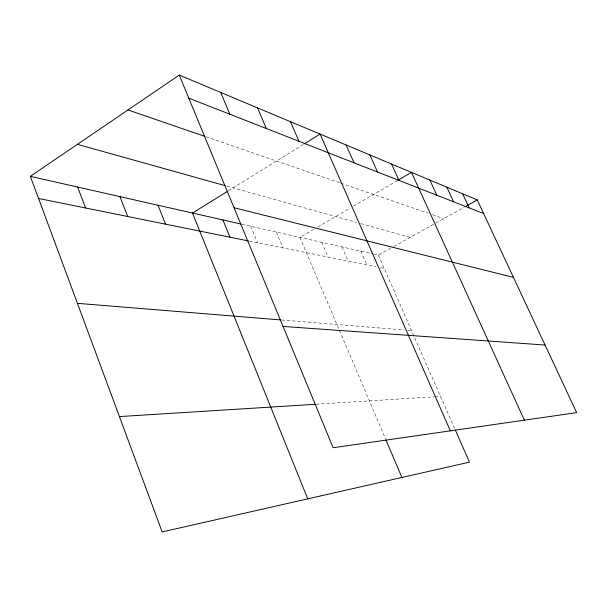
<?xml version="1.0" encoding="UTF-8"?>
<svg xmlns="http://www.w3.org/2000/svg" width="607" height="607" viewBox="0 0 607 607"><rect width="100%" height="100%" fill="white"/><g stroke="black" fill="none" stroke-linecap="round" stroke-linejoin="round"><path stroke-width="0.46" stroke-dasharray="3.04 2.28" d="M228.353 190.841L303.439 144.375M313.743 229.332L299.926 237.375L385.635 439.187M317.802 226.965L350.201 208.087M353.426 206.205L396.978 180.833M373.73 254.09L378.351 255.137L390.589 248.301M393.852 246.48L464.203 207.215M316.164 404.239L434.005 396.841M434.938 396.781L440.538 396.432M281.648 319.995L404.148 329.98M407.851 330.284L411.554 330.587M249.325 241.116L375.945 266.739M380.528 267.664L384.193 268.408M241.768 224.211L372.804 253.878M226.897 186.137L356.43 222.352M360.801 223.573L410.18 237.375M205.955 136.78L339.943 182.874M340.831 183.185L428.132 213.216M432.488 214.711L443.8 218.603M378.351 255.137L454.613 428.421M360.801 251.161L366.795 264.887M341.976 246.897L348.13 261.109M321.74 242.314L328.061 257.049M276.337 232.033L283.014 247.929M250.752 226.244L257.618 242.792"/><path stroke-width="0.91" d="M455.371 430.151L469.454 462.139L162.16 531.914L30.35 176.341L179.247 75.086L477.261 199.931L576.65 412.631L333.137 447.738L179.247 75.086M227.557 191.334L192.472 213.049L307.749 498.863M304.228 143.889L320.079 134.079L450.348 430.841M397.782 180.362L411.493 172.373L524.372 420.165M465.023 206.759L477.261 199.931M119.404 416.584L315.253 404.292M283.044 326.445L545.063 345.034M77.43 303.341L280.73 319.919M38.552 198.466L248.4 240.926M30.35 176.341L240.873 224.006M234.029 207.738L513.446 277.369M77.392 144.345L225.114 185.643M127.971 109.95L205.075 136.476M188.777 98.159L483.627 213.543M462.617 193.792L469.158 207.882M446.858 187.191L453.604 201.79M429.87 180.074L436.82 195.226M391.553 164.019L398.958 180.408M369.845 154.929L377.501 172.009M346.119 144.99L354.033 162.828M290.457 121.666L298.955 141.272M257.527 107.871L266.344 128.509M385.999 440.06L401.895 477.481M220.698 92.446L229.863 114.237M222.898 219.939L229.97 237.2M158.032 205.249L165.529 224.158M119.958 196.63L127.682 216.502M77.643 187.047L85.61 207.989"/></g></svg>
